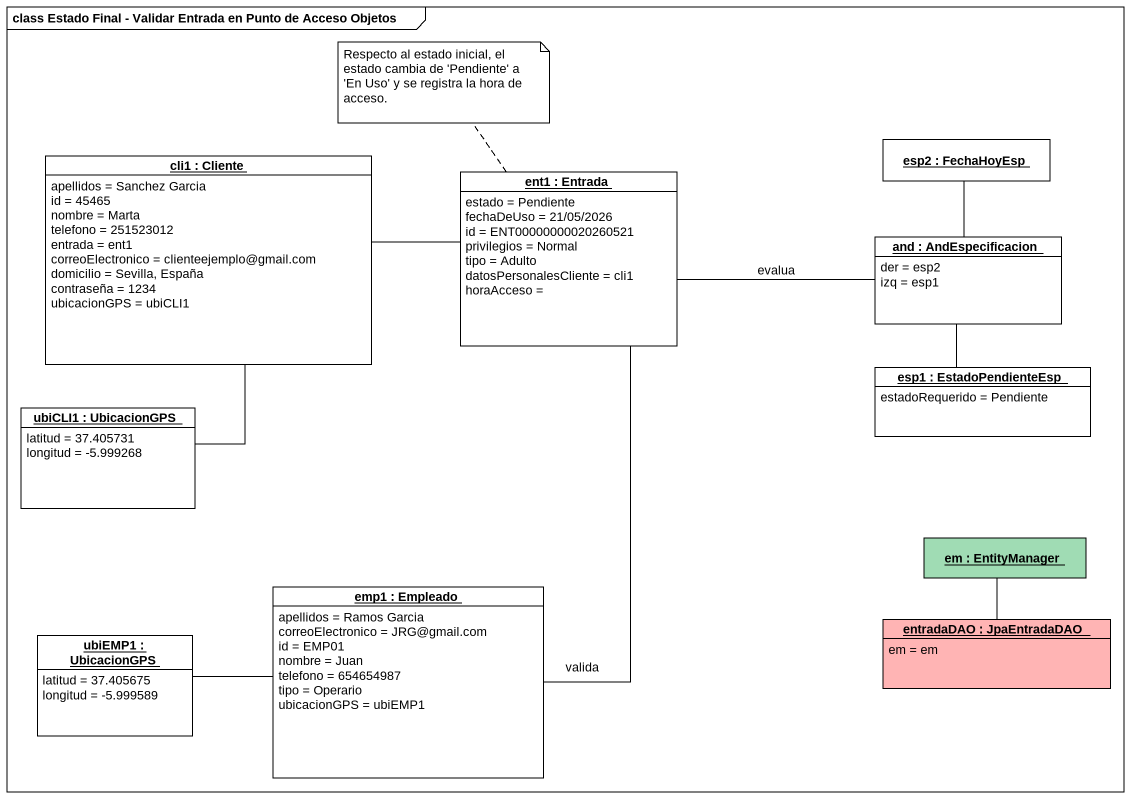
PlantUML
@startuml
mainframe class Estado Final - Validar Entrada en Punto de Acceso Objetos
hide circle
hide empty members
object "cli1 : Cliente" as cli1 {
  apellidos = Sanchez Garcia
  id = 45465
  nombre = Marta
  telefono = 251523012
  entrada = ent1
  correoElectronico = clienteejemplo@gmail.com
  domicilio = Sevilla, España
  contraseña = 1234
  ubicacionGPS = ubiCLI1
}
object "ent1 : Entrada" as ent1 {
  estado = Pendiente
  fechaDeUso = 21/05/2026
  id = ENT00000000020260521
  privilegios = Normal
  tipo = Adulto
  datosPersonalesCliente = cli1
  horaAcceso =
}
object "esp2 : FechaHoyEsp" as esp2
object "and : AndEspecificacion" as and {
  der = esp2
  izq = esp1
}
object "esp1 : EstadoPendienteEsp" as esp1 {
  estadoRequerido = Pendiente
}
object "ubiCLI1 : UbicacionGPS" as ubiCLI1 {
  latitud = 37.405731
  longitud = -5.999268
}
object "em : EntityManager" as em #A0DCB4
object "emp1 : Empleado" as emp1 {
  apellidos = Ramos Garcia
  correoElectronico = JRG@gmail.com
  id = EMP01
  nombre = Juan
  telefono = 654654987
  tipo = Operario
  ubicacionGPS = ubiEMP1
}
object "ubiEMP1 : UbicacionGPS" as ubiEMP1 {
  latitud = 37.405675
  longitud = -5.999589
}
object "entradaDAO : JpaEntradaDAO" as entradaDAO #FFB4B4 {
  em = em
}
cli1 -right- ent1
and -left- ent1 : evalua
and -up- esp2
and -- esp1
ubiCLI1 -up- cli1
em -- entradaDAO
emp1 -up- ent1 : valida
ubiEMP1 -right- emp1
note top of ent1 : Respecto al estado inicial, el estado cambia de 'Pendiente' a 'En Uso' y se registra la hora de acceso.
@enduml
